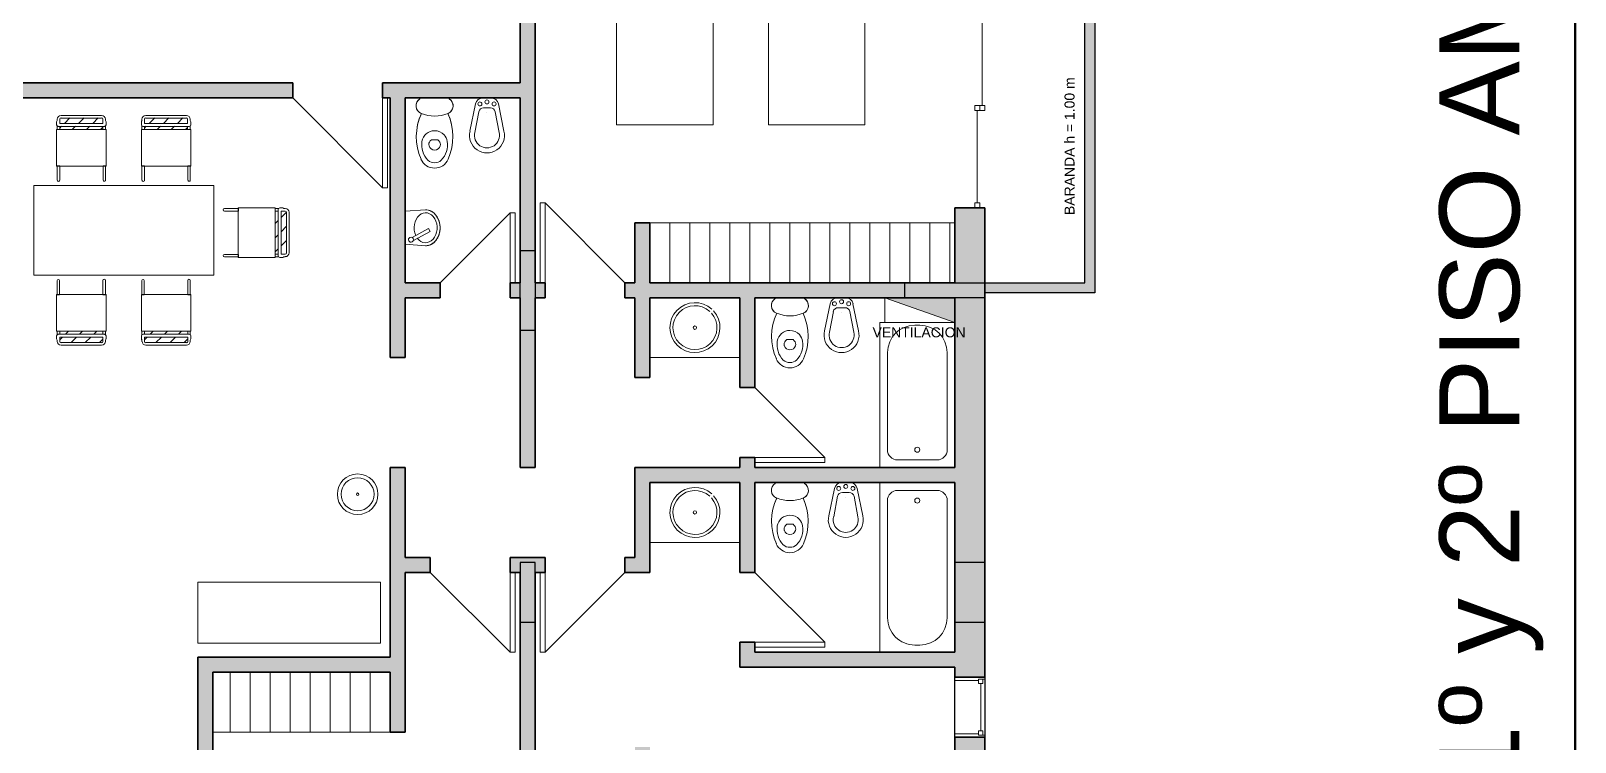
# Model space of a CAD drawing. Header units: metres. Extents: x 42 to 294, y -52 to 32.
# Drawn here: x 152.34 to 167.79, y 12.21 to 19.33 of the extents above; entities that cross this region are included whole.
import ezdxf

# ---------------------------------------------------------------- set-up
doc = ezdxf.new("R2010")
doc.units = ezdxf.units.M
doc.header["$LTSCALE"] = 0.15
doc.layers.get('0').update_dxf_attribs({"lineweight": 20})
for name, color, linetype, lineweight in [('A-DOORSYM', 1, 'Continuous', 9), ('A-ELEVOTM', 1, 'Continuous', 9), ('A-FLORPAM', 8, 'Continuous', 9), ('A-GLAZIDM', 6, 'Continuous', 9), ('A-WALL', 2, 'Continuous', 30), ('E-LITEEQM', 4, 'Continuous', 9), ('I-DETLFUM', 2, 'Continuous', 9), ('P-SANRFIM', 6, 'Continuous', 9), ('RECUADRO', 82, 'Continuous', 50), ('VENTILACIONES', 4, 'Continuous', 9)]:
    doc.layers.add(name, color=color, linetype=linetype, lineweight=lineweight)
doc.layers.add('Hatch', color=8, linetype='Continuous')
doc.layers.add('MUROS', color=11, linetype='Continuous')
doc.styles.get("Standard").update_dxf_attribs({"font": 'arial.ttf', "height": 0.15})
pattern_1 = [(45, (155.67149, 14.04981), (-0.0707107, 0.0707107), [])]

# ---------------------------------------------------------------- blocks, each defined once
blk = doc.blocks.new('Deslizante-2 Paneles - 2000 x 2100mm-72-02 Primer piso')
at = {"layer": 'A-DOORSYM', "lineweight": 13}
for p, q in [((-1, 0.277), (-1, 0.227)), ((-1, 0.277), (-0.95, 0.277)), ((-1, 0.227), (-0.95, 0.227)), ((-0.95, 0.277), (-0.95, 0.227)), ((-0.0254, 0.277), (-0.0254, 0.227)), ((-0.0254, 0.277), (0.0254, 0.277)), ((-0.0254, 0.227), (-0.0254, 0.177)), ((-0.0254, 0.227), (0.0254, 0.227)), ((-0.0254, 0.227), (0.0254, 0.227)), ((-0.0254, 0.177), (0.0254, 0.177)), ((0.0254, 0.277), (0.0254, 0.227)), ((0.0254, 0.227), (0.0254, 0.177)), ((0.9492, 0.227), (0.9492, 0.177)), ((0.9492, 0.227), (1, 0.227)), ((0.9492, 0.177), (1, 0.177)), ((1, 0.227), (1, 0.177))]:
    blk.add_line(p, q, dxfattribs=at)
at = {"layer": 'A-ELEVOTM'}
for p, q in [((-0.95, 0.252), (-0.0254, 0.252)), ((0.0254, 0.202), (0.9492, 0.202))]:
    blk.add_line(p, q, dxfattribs=at)
blk = doc.blocks.new('Puerta de 1 hoja - 90 x 210 cm-70-02 Primer piso')
at = {"layer": 'A-DOORSYM', "lineweight": 13}
for p, q in [((0.717, -0.975), (-0.183, -0.075)), ((0.717, -0.975), (-0.183, -0.075)), ((0.717, -0.075), (0.717, -0.975))]:
    blk.add_line(p, q, dxfattribs=at)
blk = doc.blocks.new('Puerta de 1 hoja - 70x210 cm-65-02 Primer piso')
at = {"layer": 'A-DOORSYM', "lineweight": 13}
for p, q in [((0.617, 0.775), (-0.083, 0.075)), ((0.617, 0.775), (-0.083, 0.075)), ((0.617, 0.075), (0.617, 0.775))]:
    blk.add_line(p, q, dxfattribs=at)
blk = doc.blocks.new('Puerta de 1 hoja - 80 x 210 cm-64-02 Primer piso')
at = {"layer": 'A-DOORSYM', "lineweight": 13}
for p, q in [((0.667, -0.875), (-0.133, -0.075)), ((0.667, -0.875), (-0.133, -0.075)), ((0.667, -0.075), (0.667, -0.875))]:
    blk.add_line(p, q, dxfattribs=at)
blk = doc.blocks.new('Puerta de 1 hoja - 80 x 210 cm-63-02 Primer piso')
at = {"layer": 'A-DOORSYM', "lineweight": 13}
for p, q in [((0.667, 0.875), (-0.133, 0.075)), ((0.667, 0.875), (-0.133, 0.075)), ((0.667, 0.075), (0.667, 0.875))]:
    blk.add_line(p, q, dxfattribs=at)
blk = doc.blocks.new('Puerta de 1 hoja - 70x210 cm-62-02 Primer piso')
at = {"layer": 'A-DOORSYM', "lineweight": 13}
for p, q in [((0.617, 0.775), (-0.083, 0.075)), ((0.617, 0.775), (-0.083, 0.075)), ((0.617, 0.075), (0.617, 0.775))]:
    blk.add_line(p, q, dxfattribs=at)
blk = doc.blocks.new('Montante - 0600x 1000mm-39-02 Primer piso')
at = {"layer": 'A-GLAZIDM', "lineweight": 13}
for p, q in [((-0.3381, 0.15), (-0.31905, 0.15)), ((-0.31905, 0.08655), (-0.31905, 0.15)), ((-0.31905, 0.131), (-0.31905, 0.08655)), ((-0.31905, 0.131), (-0.2746, 0.131)), ((-0.31905, 0.08655), (-0.2746, 0.08655)), ((-0.31905, 0.08655), (-0.30635, 0.08655)), ((-0.30635, -0.15), (-0.30635, 0.08655)), ((-0.2746, 0.131), (-0.2746, 0.08655)), ((-0.2746, 0.108775), (0.1984, 0.108775)), ((0.1984, 0.131), (0.1984, 0.08655)), ((0.24285, 0.131), (0.1984, 0.131)), ((0.24285, 0.08655), (0.1984, 0.08655)), ((0.23015, 0.08655), (0.24285, 0.08655)), ((0.23015, 0.08655), (0.23015, -0.15)), ((0.24285, 0.08655), (0.24285, 0.15)), ((0.2619, 0.15), (0.24285, 0.15)), ((0.24285, 0.131), (0.24285, 0.08655)), ((-0.30635, -0.15), (-0.3381, -0.15)), ((0.23015, -0.15), (0.2619, -0.15))]:
    blk.add_line(p, q, dxfattribs=at)
blk = doc.blocks.new('Puerta de 1 hoja - 80 x 210 cm-11-02 Primer piso')
at = {"layer": 'A-DOORSYM', "lineweight": 13}
for p, q in [((0.667, -0.875), (-0.133, -0.075)), ((0.667, -0.875), (-0.133, -0.075)), ((0.667, -0.075), (0.667, -0.875))]:
    blk.add_line(p, q, dxfattribs=at)
blk = doc.blocks.new('Sink - Bathroom _2_ - Sink - Bathroom _2_-25-02 Primer piso')
at = {"layer": 'P-SANRFIM'}
blk.add_line((-0.425, -0.6), (0.475, -0.6), dxfattribs=at)
blk.add_line((-0.425, -0.6), (0.475, -0.6), dxfattribs=at)
blk.add_circle((0.025, -0.3), 0.017, dxfattribs=at)
for radius, start, end in [(0.25, 47.6925, 41.9972), (0.22, 47.9684, 41.4712)]:
    blk.add_arc((0.025, -0.3), radius, start, end, dxfattribs=at)
blk = doc.blocks.new('2D Bath _2_ - 2D Bath _2_ 2-27-02 Primer piso')
at = {"layer": 'P-SANRFIM'}
for p, q in [((-1.111, -0.15), (-1.111, -0.9)), ((-1.111, -0.15), (-1.111, -0.9)), ((-0.933, -0.226), (0.24, -0.226)), ((-1.034, -0.722), (-1.034, -0.328)), ((0.513, -0.5), (0.513, -0.55)), ((-1.111, -0.9), (0.584, -0.9)), ((-1.111, -0.9), (0.584, -0.9)), ((0.24, -0.824), (-0.933, -0.824))]:
    blk.add_line(p, q, dxfattribs=at)
for centre, radius, start, end in [((-0.933, -0.328), 0.102, 90, 180), ((0.24, -0.5), 0.273, 360, 90), ((-0.933, -0.525), 0.0254, 360, 180), ((-0.933, -0.525), 0.0254, 180, 0), ((0.24, -0.55), 0.273, 270, 0), ((-0.933, -0.722), 0.102, 180, 270)]:
    blk.add_arc(centre, radius, start, end, dxfattribs=at)
blk = doc.blocks.new('WC w Cistern _5_ - 540 x 360mm-7-02 Primer piso')
at = {"layer": 'P-SANRFIM'}
for p, q in [((-0.147, 0), (-0.147, -0.009)), ((-0.147, 0), (-0.147, -0.009)), ((0.147, -0.009), (0.147, 0)), ((0.147, -0.009), (0.147, 0)), ((-0.043, -0.431), (-0.031, -0.418)), ((-0.031, -0.418), (0.031, -0.418)), ((0.031, -0.418), (0.043, -0.431))]:
    blk.add_line(p, q, dxfattribs=at)
for centre, radius, start, end in [((-0.103, -0.079), 0.0825, 122.2745, 248.8192), ((-0.103, -0.079), 0.0825, 122.2745, 246.8782), ((0.103, -0.079), 0.0825, 291.1808, 57.7255), ((0.103, -0.079), 0.0825, 293.1218, 57.7255), ((0.375, -0.388), 0.558, 155.3545, 203.7969), ((0.375, -0.388), 0.558, 155.3903, 203.7969), ((0, 0.162), 0.344, 246.8782, 293.1218), ((-0.375, -0.388), 0.558, 336.2031, 24.6455), ((-0.375, -0.388), 0.558, 336.2031, 24.6097), ((0.091, -0.47), 0.22, 170.9061, 224.3974), ((0, -0.456), 0.128, 89.9985, 170.9061), ((-0.008, -0.466), 0.05, 135, 197.1865), ((0, -0.456), 0.128, 42.4453, 90.0015), ((0.008, -0.466), 0.05, 342.8171, 45), ((-0.091, -0.47), 0.22, 315.6026, 9.0939), ((0, -0.456), 0.128, 9.0939, 42.4453), ((0.001, -0.553), 0.15, 203.7969, 269.4689), ((0.001, -0.553), 0.15, 203.7969, 269.4689), ((0, -0.464), 0.0581, 197.1865, 342.8171), ((-0.001, -0.553), 0.15, 270.5311, 336.2031), ((-0.001, -0.553), 0.15, 270.5311, 336.2031), ((-0.008, -0.567), 0.0816, 224.3974, 275.8355), ((0.008, -0.567), 0.0816, 264.1645, 315.6026)]:
    blk.add_arc(centre, radius, start, end, dxfattribs=at)
blk = doc.blocks.new('Basin - Small - Basin - Small-74-02 Primer piso')
at = {"layer": 'P-SANRFIM'}
for p, q in [((-0.18, 0.205), (-0.165, 0)), ((-0.165, 0), (-0.18, 0.205)), ((0.007, 0.233), (0.038, 0.25)), ((0.097, 0.071), (0.007, 0.233)), ((0.038, 0.25), (0.127, 0.083)), ((0.165, 0), (0.18, 0.205)), ((0.18, 0.205), (0.165, 0))]:
    blk.add_line(p, q, dxfattribs=at)
for start, end in [(28, 208), (208, 28)]:
    blk.add_arc((0.119, 0.059), 0.025, start, end, dxfattribs=at)
for major_axis, ratio, start_param, end_param in [((-0.18, 0), 0.805556, 3.141593, 6.283185), ((0.15, 0), 0.766667, 5.476019, 11.537553)]:
    blk.add_ellipse((0, 0.205), major_axis=major_axis, ratio=ratio, start_param=start_param, end_param=end_param, dxfattribs=at)
at = {"layer": 'P-SANRFIM', "start_tangent": (-0.003421, 0.999994), "end_tangent": (-0.003421, -0.999994)}
blk.add_spline([(0.18, 0.205), (0.179, 0.221), (0.175, 0.237), (0.17, 0.253), (0.166, 0.261), (0.162, 0.268), (0.158, 0.275), (0.152, 0.282), (0.147, 0.289), (0.141, 0.295), (0.134, 0.302), (0.127, 0.308), (0.12, 0.313), (0.112, 0.318), (0.104, 0.323), (0.096, 0.328), (0.087, 0.332), (0.078, 0.336), (0.069, 0.339), (0.059, 0.342), (0.05, 0.344), (0.04, 0.346), (0.03, 0.348), (0.02, 0.349), (0.01, 0.35), (0, 0.35), (-0.01, 0.35), (-0.02, 0.349), (-0.03, 0.348), (-0.04, 0.346), (-0.055, 0.343), (-0.069, 0.339), (-0.083, 0.334), (-0.096, 0.328), (-0.108, 0.321), (-0.12, 0.313), (-0.131, 0.305), (-0.141, 0.295), (-0.15, 0.286), (-0.158, 0.275), (-0.164, 0.264), (-0.17, 0.253), (-0.174, 0.241), (-0.177, 0.229), (-0.18, 0.205)], degree=3, dxfattribs=at)
blk = doc.blocks.new('Table - Dining _1_ - 900 x 1800mm-78-02 Primer piso')
at = {"layer": 'I-DETLFUM'}
for p, q in [((0.918, 0.545), (-0.882, 0.545)), ((-0.882, 0.545), (-0.882, -0.355)), ((-0.882, -0.355), (-0.882, 0.545)), ((-0.882, 0.545), (0.918, 0.545)), ((0.918, -0.355), (0.918, 0.545)), ((0.918, 0.545), (0.918, -0.355)), ((-0.882, -0.355), (0.918, -0.355)), ((0.918, -0.355), (-0.882, -0.355))]:
    blk.add_line(p, q, dxfattribs=at)
blk = doc.blocks.new('Chair - Kinder - Chair - Kinder-79-02 Primer piso')
at = {"layer": 'I-DETLFUM'}
for p, q in [((-0.252, 0.346), (-0.252, 0.203)), ((-0.229, 0.203), (-0.229, 0.346)), ((0.206, 0.346), (0.206, 0.203)), ((0.231, 0.203), (0.231, 0.346)), ((0.237, 0.206), (-0.258, 0.206)), ((-0.258, 0.206), (-0.258, -0.162)), ((-0.252, 0.203), (-0.229, 0.203)), ((0.206, 0.203), (0.231, 0.203)), ((0.237, -0.162), (0.237, 0.206)), ((-0.258, -0.162), (0.237, -0.162)), ((-0.258, -0.209), (-0.258, -0.239)), ((-0.226, -0.162), (-0.252, -0.162)), ((-0.252, -0.162), (-0.252, -0.196)), ((-0.252, -0.25), (-0.252, -0.264)), ((0.221, -0.192), (-0.241, -0.192)), ((-0.241, -0.192), (-0.231, -0.192)), ((-0.226, -0.192), (-0.226, -0.162)), ((-0.226, -0.222), (0.206, -0.222)), ((-0.226, -0.264), (-0.226, -0.222)), ((0.193, -0.276), (-0.213, -0.276)), ((-0.213, -0.302), (0.193, -0.302)), ((0.231, -0.162), (0.206, -0.162)), ((0.206, -0.162), (0.206, -0.192)), ((0.206, -0.222), (0.206, -0.264)), ((0.231, -0.196), (0.231, -0.162)), ((0.231, -0.264), (0.231, -0.25)), ((0.237, -0.239), (0.237, -0.209))]:
    blk.add_line(p, q, dxfattribs=at)
for centre, radius, start, end in [((-0.241, 0.346), 0.0111, 360, 180), ((0.218, 0.346), 0.0127, 360, 180), ((-0.241, -0.209), 0.0171, 92.1268, 180), ((-0.239, -0.236), 0.0192, 189.5463, 229.0764), ((-0.241, -0.209), 0.0171, 89.5465, 128.9719), ((-0.213, -0.264), 0.0381, 180, 270), ((-0.213, -0.264), 0.0127, 180, 270), ((0.193, -0.264), 0.0381, 270, 360), ((0.193, -0.264), 0.0127, 270, 360), ((0.22, -0.209), 0.0171, 360, 87.8732), ((0.22, -0.209), 0.0171, 51.0281, 87.8732), ((0.218, -0.236), 0.0192, 310.9236, 350.4537)]:
    blk.add_arc(centre, radius, start, end, dxfattribs=at)
blk = doc.blocks.new('Chair - Kinder - Chair - Kinder-80-02 Primer piso')
at = {"layer": 'I-DETLFUM'}
for p, q in [((-0.252, 0.346), (-0.252, 0.203)), ((-0.229, 0.203), (-0.229, 0.346)), ((0.206, 0.346), (0.206, 0.203)), ((0.231, 0.203), (0.231, 0.346)), ((0.237, 0.206), (-0.258, 0.206)), ((-0.258, 0.206), (-0.258, -0.162)), ((-0.252, 0.203), (-0.229, 0.203)), ((0.206, 0.203), (0.231, 0.203)), ((0.237, -0.162), (0.237, 0.206)), ((-0.258, -0.162), (0.237, -0.162)), ((-0.258, -0.209), (-0.258, -0.239)), ((-0.226, -0.162), (-0.252, -0.162)), ((-0.252, -0.162), (-0.252, -0.196)), ((-0.252, -0.25), (-0.252, -0.264)), ((0.221, -0.192), (-0.241, -0.192)), ((-0.241, -0.192), (-0.231, -0.192)), ((-0.226, -0.192), (-0.226, -0.162)), ((-0.226, -0.222), (0.206, -0.222)), ((-0.226, -0.264), (-0.226, -0.222)), ((0.193, -0.276), (-0.213, -0.276)), ((-0.213, -0.302), (0.193, -0.302)), ((0.231, -0.162), (0.206, -0.162)), ((0.206, -0.162), (0.206, -0.192)), ((0.206, -0.222), (0.206, -0.264)), ((0.231, -0.196), (0.231, -0.162)), ((0.231, -0.264), (0.231, -0.25)), ((0.237, -0.239), (0.237, -0.209))]:
    blk.add_line(p, q, dxfattribs=at)
for centre, radius, start, end in [((-0.241, 0.346), 0.0111, 360, 180), ((0.218, 0.346), 0.0127, 360, 180), ((-0.241, -0.209), 0.0171, 92.1268, 180), ((-0.239, -0.236), 0.0192, 189.5463, 229.0764), ((-0.241, -0.209), 0.0171, 89.5465, 128.9719), ((-0.213, -0.264), 0.0381, 180, 270), ((-0.213, -0.264), 0.0127, 180, 270), ((0.193, -0.264), 0.0381, 270, 360), ((0.193, -0.264), 0.0127, 270, 360), ((0.22, -0.209), 0.0171, 360, 87.8732), ((0.22, -0.209), 0.0171, 51.0281, 87.8732), ((0.218, -0.236), 0.0192, 310.9236, 350.4537)]:
    blk.add_arc(centre, radius, start, end, dxfattribs=at)
blk = doc.blocks.new('Chair - Kinder - Chair - Kinder-81-02 Primer piso')
at = {"layer": 'I-DETLFUM'}
for p, q in [((-0.252, 0.346), (-0.252, 0.203)), ((-0.229, 0.203), (-0.229, 0.346)), ((0.206, 0.346), (0.206, 0.203)), ((0.231, 0.203), (0.231, 0.346)), ((0.237, 0.206), (-0.258, 0.206)), ((-0.258, 0.206), (-0.258, -0.162)), ((-0.252, 0.203), (-0.229, 0.203)), ((0.206, 0.203), (0.231, 0.203)), ((0.237, -0.162), (0.237, 0.206)), ((-0.258, -0.162), (0.237, -0.162)), ((-0.258, -0.209), (-0.258, -0.239)), ((-0.226, -0.162), (-0.252, -0.162)), ((-0.252, -0.162), (-0.252, -0.196)), ((-0.252, -0.25), (-0.252, -0.264)), ((0.221, -0.192), (-0.241, -0.192)), ((-0.241, -0.192), (-0.231, -0.192)), ((-0.226, -0.192), (-0.226, -0.162)), ((-0.226, -0.222), (0.206, -0.222)), ((-0.226, -0.264), (-0.226, -0.222)), ((0.193, -0.276), (-0.213, -0.276)), ((-0.213, -0.302), (0.193, -0.302)), ((0.231, -0.162), (0.206, -0.162)), ((0.206, -0.162), (0.206, -0.192)), ((0.206, -0.222), (0.206, -0.264)), ((0.231, -0.196), (0.231, -0.162)), ((0.231, -0.264), (0.231, -0.25)), ((0.237, -0.239), (0.237, -0.209))]:
    blk.add_line(p, q, dxfattribs=at)
for centre, radius, start, end in [((-0.241, 0.346), 0.0111, 360, 180), ((0.218, 0.346), 0.0127, 360, 180), ((-0.241, -0.209), 0.0171, 92.1268, 180), ((-0.239, -0.236), 0.0192, 189.5463, 229.0764), ((-0.241, -0.209), 0.0171, 89.5465, 128.9719), ((-0.213, -0.264), 0.0381, 180, 270), ((-0.213, -0.264), 0.0127, 180, 270), ((0.193, -0.264), 0.0381, 270, 360), ((0.193, -0.264), 0.0127, 270, 360), ((0.22, -0.209), 0.0171, 360, 87.8732), ((0.22, -0.209), 0.0171, 51.0281, 87.8732), ((0.218, -0.236), 0.0192, 310.9236, 350.4537)]:
    blk.add_arc(centre, radius, start, end, dxfattribs=at)
blk = doc.blocks.new('Chair - Kinder - Chair - Kinder-82-02 Primer piso')
at = {"layer": 'I-DETLFUM'}
for p, q in [((-0.252, 0.346), (-0.252, 0.203)), ((-0.229, 0.203), (-0.229, 0.346)), ((0.206, 0.346), (0.206, 0.203)), ((0.231, 0.203), (0.231, 0.346)), ((0.237, 0.206), (-0.258, 0.206)), ((-0.258, 0.206), (-0.258, -0.162)), ((-0.252, 0.203), (-0.229, 0.203)), ((0.206, 0.203), (0.231, 0.203)), ((0.237, -0.162), (0.237, 0.206)), ((-0.258, -0.162), (0.237, -0.162)), ((-0.258, -0.209), (-0.258, -0.239)), ((-0.226, -0.162), (-0.252, -0.162)), ((-0.252, -0.162), (-0.252, -0.196)), ((-0.252, -0.25), (-0.252, -0.264)), ((0.221, -0.192), (-0.241, -0.192)), ((-0.241, -0.192), (-0.231, -0.192)), ((-0.226, -0.192), (-0.226, -0.162)), ((-0.226, -0.222), (0.206, -0.222)), ((-0.226, -0.264), (-0.226, -0.222)), ((0.193, -0.276), (-0.213, -0.276)), ((-0.213, -0.302), (0.193, -0.302)), ((0.231, -0.162), (0.206, -0.162)), ((0.206, -0.162), (0.206, -0.192)), ((0.206, -0.222), (0.206, -0.264)), ((0.231, -0.196), (0.231, -0.162)), ((0.231, -0.264), (0.231, -0.25)), ((0.237, -0.239), (0.237, -0.209))]:
    blk.add_line(p, q, dxfattribs=at)
for centre, radius, start, end in [((-0.241, 0.346), 0.0111, 360, 180), ((0.218, 0.346), 0.0127, 360, 180), ((-0.241, -0.209), 0.0171, 92.1268, 180), ((-0.239, -0.236), 0.0192, 189.5463, 229.0764), ((-0.241, -0.209), 0.0171, 89.5465, 128.9719), ((-0.213, -0.264), 0.0381, 180, 270), ((-0.213, -0.264), 0.0127, 180, 270), ((0.193, -0.264), 0.0381, 270, 360), ((0.193, -0.264), 0.0127, 270, 360), ((0.22, -0.209), 0.0171, 360, 87.8732), ((0.22, -0.209), 0.0171, 51.0281, 87.8732), ((0.218, -0.236), 0.0192, 310.9236, 350.4537)]:
    blk.add_arc(centre, radius, start, end, dxfattribs=at)
blk = doc.blocks.new('Chair - Kinder - Chair - Kinder-83-02 Primer piso')
at = {"layer": 'I-DETLFUM'}
for p, q in [((-0.252, 0.346), (-0.252, 0.203)), ((-0.229, 0.203), (-0.229, 0.346)), ((0.206, 0.346), (0.206, 0.203)), ((0.231, 0.203), (0.231, 0.346)), ((0.237, 0.206), (-0.258, 0.206)), ((-0.258, 0.206), (-0.258, -0.162)), ((-0.252, 0.203), (-0.229, 0.203)), ((0.206, 0.203), (0.231, 0.203)), ((0.237, -0.162), (0.237, 0.206)), ((-0.258, -0.162), (0.237, -0.162)), ((-0.258, -0.209), (-0.258, -0.239)), ((-0.226, -0.162), (-0.252, -0.162)), ((-0.252, -0.162), (-0.252, -0.196)), ((-0.252, -0.25), (-0.252, -0.264)), ((0.221, -0.192), (-0.241, -0.192)), ((-0.241, -0.192), (-0.231, -0.192)), ((-0.226, -0.192), (-0.226, -0.162)), ((-0.226, -0.222), (0.206, -0.222)), ((-0.226, -0.264), (-0.226, -0.222)), ((0.193, -0.276), (-0.213, -0.276)), ((-0.213, -0.302), (0.193, -0.302)), ((0.231, -0.162), (0.206, -0.162)), ((0.206, -0.162), (0.206, -0.192)), ((0.206, -0.222), (0.206, -0.264)), ((0.231, -0.196), (0.231, -0.162)), ((0.231, -0.264), (0.231, -0.25)), ((0.237, -0.239), (0.237, -0.209))]:
    blk.add_line(p, q, dxfattribs=at)
for centre, radius, start, end in [((-0.241, 0.346), 0.0111, 360, 180), ((0.218, 0.346), 0.0127, 360, 180), ((-0.241, -0.209), 0.0171, 92.1268, 180), ((-0.239, -0.236), 0.0192, 189.5463, 229.0764), ((-0.241, -0.209), 0.0171, 89.5465, 128.9719), ((-0.213, -0.264), 0.0381, 180, 270), ((-0.213, -0.264), 0.0127, 180, 270), ((0.193, -0.264), 0.0381, 270, 360), ((0.193, -0.264), 0.0127, 270, 360), ((0.22, -0.209), 0.0171, 360, 87.8732), ((0.22, -0.209), 0.0171, 51.0281, 87.8732), ((0.218, -0.236), 0.0192, 310.9236, 350.4537)]:
    blk.add_arc(centre, radius, start, end, dxfattribs=at)
blk = doc.blocks.new('M_Entertainment center - 1830 x 1830 x 0610mm-88-02 Primer piso')
at = {"layer": 'I-DETLFUM'}
for p, q in [((0.915, -0.1014), (-0.915, -0.1014)), ((-0.915, -0.1014), (-0.915, -0.7114)), ((0.915, -0.7114), (0.915, -0.1014)), ((-0.915, -0.7114), (0.915, -0.7114))]:
    blk.add_line(p, q, dxfattribs=at)
blk = doc.blocks.new('Bed _3_ - 0965 x 1905mm - Twin-89-02 Primer piso')
at = {"layer": 'I-DETLFUM'}
for p, q in [((0.754, 0.907), (-0.211, 0.907)), ((-0.211, 0.907), (-0.211, -0.998)), ((-0.211, 0.907), (-0.211, -0.998)), ((-0.211, 0.907), (0.754, 0.907)), ((-0.135, 0.856), (-0.135, 0.602)), ((-0.135, 0.856), (0.678, 0.856)), ((0.678, 0.856), (0.678, 0.602)), ((0.754, -0.998), (0.754, 0.907)), ((0.754, 0.907), (0.754, -0.998)), ((0.754, 0.602), (-0.211, 0.384)), ((-0.135, 0.602), (0.678, 0.602)), ((-0.211, -0.998), (0.754, -0.998)), ((-0.211, -0.998), (0.754, -0.998))]:
    blk.add_line(p, q, dxfattribs=at)
blk = doc.blocks.new('Floor Lamp _5_ - 100 watt Incandescent-92-02 Primer piso')
at = {"layer": 'E-LITEEQM'}
for radius, start, end in [(0.203, 0, 180), (0.203, 360, 180), (0.165, 360, 180), (0.203, 180, 0), (0.203, 180, 360), (0.165, 180, 360), (0.0127, 360, 180), (0.0127, 180, 360)]:
    blk.add_arc((0, 0), radius, start, end, dxfattribs=at)

msp = doc.modelspace()

# ---------------------------------------------------------------- hatches: boundary and pattern name
at = {"layer": 'A-FLORPAM'}
h = msp.add_hatch(dxfattribs=at)
h.set_pattern_fill('FP1_1', color=256, style=0, pattern_type=2)
h.set_pattern_definition(pattern_1)
edge = h.paths.add_edge_path(flags=0)
edge.add_line((152.628, 18.407), (153.06, 18.407))
edge.add_line((153.06, 18.407), (153.06, 18.449))
edge.add_arc((153.047, 18.449), 0.0127, 0, 90)
edge.add_line((153.047, 18.462), (152.641, 18.462))
edge.add_arc((152.641, 18.449), 0.0127, 90, 180)
edge.add_line((152.628, 18.449), (152.628, 18.407))
h = msp.add_hatch(dxfattribs=at)
h.set_pattern_fill('FP1_1', color=256, style=0, pattern_type=2)
h.set_pattern_definition(pattern_1)
edge = h.paths.add_edge_path(flags=0)
edge.add_line((153.477, 18.407), (153.908, 18.407))
edge.add_line((153.908, 18.407), (153.908, 18.449))
edge.add_arc((153.896, 18.449), 0.0127, 0, 90)
edge.add_line((153.896, 18.462), (153.489, 18.462))
edge.add_arc((153.489, 18.449), 0.0127, 90, 180)
edge.add_line((153.477, 18.449), (153.477, 18.407))
h = msp.add_hatch(dxfattribs=at)
h.set_pattern_fill('FP1_1', color=256, style=0, pattern_type=2)
h.set_pattern_definition(pattern_1)
h.paths.add_polyline_path([(153.06, 18.348), (153.06, 18.378), (152.628, 18.378), (152.628, 18.348)], flags=0)
h = msp.add_hatch(dxfattribs=at)
h.set_pattern_fill('FP1_1', color=256, style=0, pattern_type=2)
h.set_pattern_definition(pattern_1)
h.paths.add_polyline_path([(153.908, 18.348), (153.908, 18.378), (153.477, 18.378), (153.477, 18.348)], flags=0)
h = msp.add_hatch(dxfattribs=at)
h.set_pattern_fill('FP1_1', color=256, style=0, pattern_type=2)
h.set_pattern_definition(pattern_1)
h.paths.add_polyline_path([(154.783, 17.098), (154.813, 17.098), (154.813, 17.53), (154.783, 17.53)], flags=0)
h = msp.add_hatch(dxfattribs=at)
h.set_pattern_fill('FP1_1', color=256, style=0, pattern_type=2)
h.set_pattern_definition(pattern_1)
edge = h.paths.add_edge_path(flags=0)
edge.add_line((154.843, 17.53), (154.843, 17.098))
edge.add_line((154.843, 17.098), (154.885, 17.098))
edge.add_arc((154.885, 17.111), 0.0127, 270, 360)
edge.add_line((154.897, 17.111), (154.897, 17.517))
edge.add_arc((154.885, 17.517), 0.0127, 360, 450)
edge.add_line((154.885, 17.53), (154.843, 17.53))
h = msp.add_hatch(dxfattribs=at)
h.set_pattern_fill('FP1_1', color=256, style=0, pattern_type=2)
h.set_pattern_definition(pattern_1)
h.paths.add_polyline_path([(152.628, 16.326), (152.628, 16.296), (153.06, 16.296), (153.06, 16.326)], flags=0)
h = msp.add_hatch(dxfattribs=at)
h.set_pattern_fill('FP1_1', color=256, style=0, pattern_type=2)
h.set_pattern_definition(pattern_1)
edge = h.paths.add_edge_path(flags=0)
edge.add_line((153.06, 16.266), (152.628, 16.266))
edge.add_line((152.628, 16.266), (152.628, 16.225))
edge.add_arc((152.641, 16.225), 0.0127, 180, 270)
edge.add_line((152.641, 16.212), (153.047, 16.212))
edge.add_arc((153.047, 16.225), 0.0127, 270, 360)
edge.add_line((153.06, 16.225), (153.06, 16.266))
h = msp.add_hatch(dxfattribs=at)
h.set_pattern_fill('FP1_1', color=256, style=0, pattern_type=2)
h.set_pattern_definition(pattern_1)
h.paths.add_polyline_path([(153.477, 16.326), (153.477, 16.296), (153.908, 16.296), (153.908, 16.326)], flags=0)
h = msp.add_hatch(dxfattribs=at)
h.set_pattern_fill('FP1_1', color=256, style=0, pattern_type=2)
h.set_pattern_definition(pattern_1)
edge = h.paths.add_edge_path(flags=0)
edge.add_line((153.908, 16.266), (153.477, 16.266))
edge.add_line((153.477, 16.266), (153.477, 16.225))
edge.add_arc((153.489, 16.225), 0.0127, 180, 270)
edge.add_line((153.489, 16.212), (153.896, 16.212))
edge.add_arc((153.896, 16.225), 0.0127, 270, 360)
edge.add_line((153.908, 16.225), (153.908, 16.266))
at = {"layer": 'Hatch'}
msp.add_hatch(color=256, dxfattribs=at).paths.add_polyline_path([(157.384, 17.134), (157.234, 17.134), (157.234, 16.812), (157.234, 16.662), (157.234, 16.662), (157.234, 16.334), (157.384, 16.334)])
at = {"layer": 'Hatch', "ltscale": 0.2}
for points in [[(161.884, 16.812), (161.084, 16.812), (161.084, 16.662), (161.884, 16.662)], [(157.384, 14.012), (157.234, 14.012), (157.234, 13.412), (157.384, 13.412)], [(161.884, 14.012), (161.584, 14.012), (161.584, 13.412), (161.884, 13.412)]]:
    msp.add_hatch(color=256, dxfattribs=at).paths.add_polyline_path(points)
at = {"layer": 'MUROS'}
h = msp.add_hatch(color=256, dxfattribs=at)
h.paths.add_polyline_path([(162.884, 20.506), (161.884, 20.506), (161.884, 20.356), (162.884, 20.356)], flags=17)
h.paths.add_polyline_path([(161.884, 21.3), (161.584, 21.3), (161.584, 20.637), (161.884, 20.637)])
h.paths.add_polyline_path([(161.884, 20.037), (161.584, 20.037), (161.584, 19.562), (161.884, 19.562)])
h.paths.add_polyline_path([(161.584, 20.487), (157.709, 20.487), (157.709, 20.337), (161.584, 20.337)])
h.paths.add_polyline_path([(162.984, 27.612), (161.884, 27.612), (161.884, 27.512), (162.884, 27.512), (162.884, 20.506), (162.884, 20.356), (162.884, 16.812), (161.884, 16.812), (161.884, 16.712), (162.984, 16.712)])
h.paths.add_polyline_path([(161.884, 24.437), (161.584, 24.437), (161.584, 24.262), (157.359, 24.262), (157.359, 24.362), (157.209, 24.362), (157.209, 24.262), (156.409, 24.262), (156.409, 24.112), (161.584, 24.112), (161.584, 23.3), (161.884, 23.3)])
h.paths.add_polyline_path([(161.084, 27.612), (157.709, 27.612), (157.709, 27.462), (161.084, 27.462)])
h.paths.add_polyline_path([(161.884, 27.012), (161.584, 27.012), (161.584, 26.437), (161.884, 26.437)])
h.paths.add_polyline_path([(157.359, 27.462), (157.209, 27.462), (157.209, 25.412), (157.109, 25.412), (157.109, 25.262), (157.209, 25.262), (157.209, 25.162), (157.359, 25.162), (157.359, 25.262), (157.959, 25.262), (157.959, 25.412), (157.359, 25.412)])
h.paths.add_polyline_path([(155.709, 27.462), (156.909, 27.462), (156.909, 27.612), (152.409, 27.612), (152.409, 27.462), (155.559, 27.462), (155.559, 25.412), (154.959, 25.412), (154.959, 25.162), (155.109, 25.162), (155.109, 25.262), (156.409, 25.262), (156.409, 25.412), (155.709, 25.412)])
h = msp.add_hatch(color=256, dxfattribs=at)
h.paths.add_polyline_path([(145.409, 13.812), (144.259, 13.812), (144.259, 13.662), (144.884, 13.662), (144.884, 13.012), (145.184, 13.012), (145.184, 13.512), (145.409, 13.512)])
h.paths.add_polyline_path([(146.459, 13.812), (146.209, 13.812), (146.209, 13.512), (146.459, 13.512), (146.459, 13.662)])
h.paths.add_polyline_path([(147.072, 13.812), (146.609, 13.812), (146.609, 13.662), (146.609, 13.512), (147.072, 13.512)])
h.paths.add_polyline_path([(149.109, 13.812), (149.072, 13.812), (149.072, 13.512), (149.109, 13.512)])
h.paths.add_polyline_path([(151.309, 13.662), (149.909, 13.662), (149.909, 13.512), (151.309, 13.512)])
h.paths.add_polyline_path([(149.759, 13.512), (149.459, 13.512), (149.459, 13.012), (149.759, 13.012)])
h.paths.add_polyline_path([(151.459, 15.262), (150.459, 15.262), (150.459, 15.112), (151.309, 15.112), (151.309, 14.112), (151.459, 14.112)])
h.paths.add_polyline_path([(157.384, 20.337), (157.234, 20.337), (157.234, 18.812), (155.859, 18.812), (155.859, 18.662), (155.909, 18.662), (155.934, 18.662), (155.934, 16.062), (156.084, 16.062), (156.084, 16.662), (156.434, 16.662), (156.434, 16.812), (156.084, 16.812), (156.084, 18.662), (157.234, 18.662), (157.234, 17.134), (157.384, 17.134)])
h = msp.add_hatch(color=256, dxfattribs=at)
h.paths.add_polyline_path([(144.259, 16.812), (144.109, 16.812), (144.109, 14.663), (144.259, 14.663)])
h.paths.add_polyline_path([(145.509, 18.662), (145.791, 18.662), (145.791, 18.812), (145.309, 18.812), (145.309, 18.662), (145.359, 18.662), (145.359, 17.612), (145.791, 17.612), (145.791, 17.762), (145.509, 17.762)])
h.paths.add_polyline_path([(146.459, 17.762), (145.791, 17.762), (145.791, 17.612), (146.459, 17.612)])
h.paths.add_polyline_path([(146.459, 18.812), (145.791, 18.812), (145.791, 18.662), (146.459, 18.662)])
h.paths.add_polyline_path([(146.844, 18.812), (146.609, 18.812), (146.609, 18.662), (146.844, 18.662)])
h.paths.add_polyline_path([(148.109, 18.812), (147.894, 18.812), (147.894, 18.662), (148.109, 18.662)])
h.paths.add_polyline_path([(149.759, 18.812), (149.544, 18.812), (149.544, 18.662), (149.759, 18.662)])
h.paths.add_polyline_path([(148.494, 18.812), (148.259, 18.812), (148.259, 18.662), (148.494, 18.662)])
h.paths.add_polyline_path([(154.959, 18.812), (149.909, 18.812), (149.909, 18.662), (150.559, 18.662), (150.559, 17.162), (149.909, 17.162), (149.909, 17.012), (151.309, 17.012), (151.309, 17.162), (150.659, 17.162), (150.659, 17.862), (151.309, 17.862), (151.309, 17.612), (151.459, 17.612), (151.459, 18.662), (154.959, 18.662)])
h.paths.add_polyline_path([(150.659, 18.662), (151.309, 18.662), (151.309, 17.962), (150.659, 17.962)], flags=16)
h.paths.add_polyline_path([(151.459, 17.012), (151.309, 17.012), (151.309, 16.262), (151.459, 16.262)])
h = msp.add_hatch(color=256, dxfattribs=at)
h.paths.add_polyline_path([(157.484, 16.812), (157.434, 16.812), (157.384, 16.812), (157.384, 16.662), (157.484, 16.662)])
h.paths.add_polyline_path([(157.234, 16.812), (157.134, 16.812), (157.134, 16.662), (157.234, 16.662)])
h.paths.add_polyline_path([(157.384, 16.334), (157.234, 16.334), (157.234, 14.962), (157.384, 14.962)])
h.paths.add_polyline_path([(161.084, 16.812), (158.534, 16.812), (158.534, 17.412), (158.384, 17.412), (158.384, 16.812), (158.284, 16.812), (158.284, 16.662), (158.384, 16.662), (158.384, 15.862), (158.534, 15.862), (158.534, 16.662), (159.434, 16.662), (159.434, 15.762), (159.584, 15.762), (159.584, 16.662), (161.084, 16.662)])
h.paths.add_polyline_path([(161.884, 17.562), (161.584, 17.562), (161.584, 16.812), (161.884, 16.812)])
h.paths.add_polyline_path([(161.884, 16.662), (161.584, 16.662), (161.584, 14.962), (159.584, 14.962), (159.584, 15.062), (159.434, 15.062), (159.434, 14.962), (158.384, 14.962), (158.384, 14.062), (158.284, 14.062), (158.284, 13.912), (158.534, 13.912), (158.534, 14.812), (159.434, 14.812), (159.434, 13.912), (159.584, 13.912), (159.584, 14.812), (161.584, 14.812), (161.584, 14.012), (161.884, 14.012)])
h.paths.add_polyline_path([(161.884, 13.412), (161.584, 13.412), (161.584, 13.112), (159.584, 13.112), (159.584, 13.212), (159.434, 13.212), (159.434, 12.962), (161.584, 12.962), (161.584, 12.862), (161.884, 12.862)])
h.paths.add_polyline_path([(161.884, 12.262), (161.584, 12.262), (161.584, 11.562), (158.534, 11.562), (158.534, 12.162), (158.384, 12.162), (158.384, 11.412), (161.584, 11.412), (161.584, 10.687), (161.884, 10.687)])
h = msp.add_hatch(color=256, dxfattribs=at)
h.paths.add_polyline_path([(150.847, 7.912), (149.759, 7.912), (149.759, 7.612), (150.847, 7.612)])
h.paths.add_polyline_path([(149.759, 8.512), (149.459, 8.512), (149.459, 8.412), (149.759, 8.412)])
h.paths.add_polyline_path([(161.484, 7.612), (161.384, 7.612), (161.384, 6.612), (150.059, 6.612), (150.059, 7.612), (149.959, 7.612), (149.959, 6.512), (161.484, 6.512)])
h.paths.add_polyline_path([(154.159, 12.912), (155.934, 12.912), (155.934, 12.312), (156.084, 12.312), (156.084, 13.912), (156.334, 13.912), (156.334, 14.062), (156.084, 14.062), (156.084, 14.962), (155.934, 14.962), (155.934, 13.062), (154.009, 13.062), (154.009, 11.511), (154.009, 10.406), (154.009, 8.822), (154.159, 8.822)])
msp.add_hatch(color=256, dxfattribs=at).paths.add_polyline_path([(157.484, 14.062), (157.134, 14.062), (157.134, 13.912), (157.184, 13.912), (157.234, 13.912), (157.234, 14.012), (157.384, 14.012), (157.384, 13.912), (157.484, 13.912)])
h = msp.add_hatch(color=256, dxfattribs=at)
h.paths.add_polyline_path([(161.884, 8.687), (161.584, 8.687), (161.584, 8.212), (161.884, 8.212)])
h.paths.add_polyline_path([(161.284, 7.912), (159.709, 7.912), (159.709, 7.612), (161.284, 7.612)])
h.paths.add_polyline_path([(157.384, 8.822), (157.234, 8.822), (157.234, 7.912), (157.384, 7.912)])
h.paths.add_polyline_path([(157.384, 13.412), (157.234, 13.412), (157.234, 8.822), (157.384, 8.822)])
h.paths.add_polyline_path([(157.709, 7.912), (157.609, 7.912), (157.609, 7.612), (157.709, 7.612)])
h.paths.add_polyline_path([(157.009, 7.912), (156.909, 7.912), (156.909, 7.612), (157.009, 7.612)])
at = {"layer": 'VENTILACIONES'}
msp.add_hatch(color=256, dxfattribs=at).paths.add_polyline_path([(161.584, 16.662), (161.084, 16.662), (160.884, 16.662), (161.584, 16.412), (161.582, 16.545)])

# ---------------------------------------------------------------- linework, layer by layer
for p, q in [((158.534, 17.412), (161.584, 17.412)), ((158.534, 17.412), (158.534, 16.812)), ((158.734, 17.412), (158.734, 16.812)), ((158.934, 17.412), (158.934, 16.812)), ((159.134, 17.412), (159.134, 16.812)), ((159.334, 17.412), (159.334, 16.812)), ((159.534, 17.412), (159.534, 16.812)), ((159.734, 17.412), (159.734, 16.812)), ((159.934, 17.412), (159.934, 16.812)), ((160.134, 17.412), (160.134, 16.812)), ((160.334, 17.412), (160.334, 16.812)), ((160.534, 17.412), (160.534, 16.812)), ((160.734, 17.412), (160.734, 16.812)), ((160.934, 17.412), (160.934, 16.812)), ((161.134, 17.412), (161.134, 16.812)), ((161.334, 17.412), (161.334, 16.812)), ((161.534, 17.412), (161.534, 16.812)), ((154.334, 12.312), (154.334, 12.912)), ((154.534, 12.312), (154.534, 12.912)), ((154.734, 12.312), (154.734, 12.912)), ((154.934, 12.312), (154.934, 12.912)), ((155.134, 12.312), (155.134, 12.912)), ((155.334, 12.312), (155.334, 12.912)), ((155.534, 12.312), (155.534, 12.912)), ((155.734, 12.312), (155.734, 12.912)), ((155.934, 12.312), (155.934, 12.912)), ((155.934, 12.312), (154.159, 12.312))]:
    msp.add_line(p, q)
at = {"layer": 'A-DOORSYM'}
for p, q in [((155.909, 18.662), (155.859, 18.662)), ((155.909, 17.762), (155.909, 18.662)), ((155.859, 17.762), (155.909, 17.762)), ((157.134, 17.512), (157.184, 17.512)), ((157.184, 17.512), (157.184, 16.812)), ((157.484, 17.612), (157.434, 17.612)), ((157.434, 17.612), (157.434, 16.812)), ((157.184, 16.812), (157.134, 16.812)), ((157.434, 16.812), (157.484, 16.812)), ((159.584, 15.012), (159.584, 15.062)), ((160.284, 15.012), (159.584, 15.012)), ((160.284, 15.062), (160.284, 15.012)), ((157.184, 13.912), (157.134, 13.912)), ((157.184, 13.112), (157.184, 13.912)), ((157.434, 13.112), (157.434, 13.912)), ((157.434, 13.912), (157.484, 13.912)), ((159.584, 13.162), (159.584, 13.212)), ((160.284, 13.162), (159.584, 13.162)), ((160.284, 13.212), (160.284, 13.162)), ((157.134, 13.112), (157.184, 13.112)), ((157.484, 13.112), (157.434, 13.112))]:
    msp.add_line(p, q, dxfattribs=at)
at = {"layer": 'A-WALL'}
for p, q in [((162.984, 27.612), (162.984, 16.712)), ((162.884, 16.812), (162.884, 20.356)), ((161.884, 16.812), (162.884, 16.812)), ((162.984, 16.712), (161.884, 16.712)), ((161.584, 12.262), (161.584, 12.862)), ((161.884, 12.862), (161.884, 12.262))]:
    msp.add_line(p, q, dxfattribs=at)
at = {"layer": 'A-WALL', "lineweight": 35}
for p, q in [((157.234, 20.337), (157.234, 18.812)), ((157.384, 16.812), (157.384, 20.337)), ((154.959, 18.812), (149.544, 18.812)), ((154.959, 18.662), (154.959, 18.812)), ((157.234, 18.812), (155.859, 18.812)), ((155.859, 18.812), (155.859, 18.662)), ((151.459, 18.662), (154.959, 18.662)), ((155.859, 18.662), (155.934, 18.662)), ((155.934, 18.662), (155.934, 16.062)), ((156.084, 18.662), (157.234, 18.662)), ((156.084, 16.812), (156.084, 18.662)), ((157.234, 18.662), (157.234, 16.812)), ((161.584, 17.562), (161.584, 16.812)), ((161.884, 17.562), (161.584, 17.562)), ((161.884, 12.862), (161.884, 17.562)), ((158.534, 17.412), (158.384, 17.412)), ((158.384, 17.412), (158.384, 16.812)), ((158.534, 16.812), (158.534, 17.412)), ((156.434, 16.812), (156.084, 16.812)), ((156.434, 16.662), (156.434, 16.812)), ((157.234, 16.812), (157.134, 16.812)), ((157.134, 16.812), (157.134, 16.662)), ((157.484, 16.812), (157.384, 16.812)), ((157.484, 16.662), (157.484, 16.812)), ((158.384, 16.812), (158.284, 16.812)), ((158.284, 16.812), (158.284, 16.662)), ((161.584, 16.812), (158.534, 16.812)), ((156.084, 16.062), (156.084, 16.662)), ((156.084, 16.662), (156.434, 16.662)), ((157.134, 16.662), (157.234, 16.662)), ((157.234, 16.662), (157.234, 14.962)), ((157.384, 16.662), (157.484, 16.662)), ((157.384, 14.962), (157.384, 16.662)), ((158.284, 16.662), (158.384, 16.662)), ((158.384, 16.662), (158.384, 15.862)), ((158.534, 16.662), (159.434, 16.662)), ((158.534, 15.862), (158.534, 16.662)), ((159.434, 16.662), (159.434, 15.762)), ((159.584, 16.662), (161.584, 16.662)), ((159.584, 15.762), (159.584, 16.662)), ((161.584, 16.662), (161.584, 14.962)), ((155.934, 16.062), (156.084, 16.062)), ((158.384, 15.862), (158.534, 15.862)), ((159.434, 15.762), (159.584, 15.762)), ((159.584, 15.062), (159.434, 15.062)), ((159.434, 15.062), (159.434, 14.962)), ((159.584, 14.962), (159.584, 15.062)), ((156.084, 14.962), (155.934, 14.962)), ((155.934, 14.962), (155.934, 13.062)), ((156.084, 14.062), (156.084, 14.962)), ((157.234, 14.962), (157.384, 14.962)), ((159.434, 14.962), (158.384, 14.962)), ((158.384, 14.962), (158.384, 14.062)), ((161.584, 14.962), (159.584, 14.962)), ((158.534, 14.812), (159.434, 14.812)), ((158.534, 13.912), (158.534, 14.812)), ((159.434, 14.812), (159.434, 13.912)), ((159.584, 14.812), (161.584, 14.812)), ((159.584, 13.912), (159.584, 14.812)), ((161.584, 14.812), (161.584, 13.112)), ((156.334, 14.062), (156.084, 14.062)), ((156.334, 13.912), (156.334, 14.062)), ((157.484, 14.062), (157.134, 14.062)), ((157.134, 14.062), (157.134, 13.912)), ((157.484, 13.912), (157.484, 14.062)), ((158.384, 14.062), (158.284, 14.062)), ((158.284, 14.062), (158.284, 13.912)), ((156.084, 12.312), (156.084, 13.912)), ((156.084, 13.912), (156.334, 13.912)), ((157.134, 13.912), (157.234, 13.912)), ((157.234, 13.912), (157.234, 7.912)), ((157.384, 7.912), (157.384, 13.912)), ((157.384, 13.912), (157.484, 13.912)), ((158.284, 13.912), (158.534, 13.912)), ((159.434, 13.912), (159.584, 13.912)), ((159.434, 13.212), (159.434, 12.962)), ((159.584, 13.212), (159.434, 13.212)), ((159.584, 13.112), (159.584, 13.212)), ((154.009, 13.062), (154.009, 11.511)), ((155.934, 13.062), (154.009, 13.062)), ((161.584, 13.112), (159.584, 13.112)), ((154.159, 7.912), (154.159, 12.912)), ((154.159, 12.912), (155.934, 12.912)), ((155.934, 12.912), (155.934, 12.312)), ((159.434, 12.962), (161.584, 12.962)), ((161.584, 12.962), (161.584, 12.862)), ((161.584, 12.862), (161.884, 12.862)), ((155.934, 12.312), (156.084, 12.312)), ((161.584, 12.262), (161.584, 11.562)), ((161.884, 12.262), (161.584, 12.262)), ((161.884, 10.687), (161.884, 12.262))]:
    msp.add_line(p, q, dxfattribs=at)
at = {"layer": 'Hatch', "ltscale": 0.2}
for p, q in [((157.234, 16.334), (157.234, 17.134)), ((157.234, 17.134), (157.384, 17.134)), ((157.384, 17.134), (157.384, 16.334)), ((161.084, 16.662), (161.084, 16.812)), ((161.084, 16.812), (161.884, 16.812)), ((161.884, 16.812), (161.884, 16.662)), ((161.884, 16.662), (161.084, 16.662)), ((157.384, 16.334), (157.234, 16.334)), ((157.384, 14.012), (157.234, 14.012)), ((157.234, 14.012), (157.234, 13.412)), ((157.384, 13.412), (157.384, 14.012)), ((161.884, 14.012), (161.584, 14.012)), ((161.584, 13.412), (161.584, 14.012)), ((161.884, 13.412), (161.884, 14.012)), ((157.234, 13.412), (157.384, 13.412)), ((161.584, 13.412), (161.884, 13.412))]:
    msp.add_line(p, q, dxfattribs=at)
at = {"layer": 'P-SANRFIM'}
for p, q in [((156.789, 18.602), (156.733, 18.329)), ((156.863, 18.662), (156.944, 18.662)), ((156.869, 18.562), (156.937, 18.562)), ((157.017, 18.602), (157.073, 18.329)), ((156.821, 18.524), (156.782, 18.317)), ((156.903, 18.512), (156.903, 18.512)), ((156.986, 18.524), (157.025, 18.317)), ((160.337, 16.602), (160.281, 16.329)), ((160.411, 16.662), (160.492, 16.662)), ((160.417, 16.562), (160.485, 16.562)), ((160.565, 16.602), (160.621, 16.329)), ((160.369, 16.524), (160.33, 16.317)), ((160.451, 16.512), (160.451, 16.512)), ((160.534, 16.524), (160.573, 16.317)), ((160.834, 16.412), (160.834, 14.962)), ((161.584, 16.412), (160.834, 16.412)), ((160.834, 16.412), (161.584, 16.412)), ((160.834, 14.962), (160.834, 16.412)), ((161.234, 16.386), (161.184, 16.386)), ((160.91, 16.113), (160.91, 15.14)), ((161.508, 15.14), (161.508, 16.113)), ((161.012, 15.038), (161.406, 15.038)), ((161.584, 14.962), (160.834, 14.962)), ((160.379, 14.752), (160.323, 14.479)), ((160.453, 14.812), (160.534, 14.812)), ((160.459, 14.712), (160.527, 14.712)), ((160.607, 14.752), (160.663, 14.479)), ((160.411, 14.674), (160.372, 14.467)), ((160.493, 14.662), (160.493, 14.662)), ((160.576, 14.674), (160.614, 14.467))]:
    msp.add_line(p, q, dxfattribs=at)
for centre in [(156.832, 18.602), (156.903, 18.622), (156.974, 18.602), (160.38, 16.602), (160.451, 16.622), (160.522, 16.602), (160.422, 14.752), (160.493, 14.772), (160.564, 14.752)]:
    msp.add_circle(centre, 0.02, dxfattribs=at)
for centre, radius, start, end in [((156.863, 18.587), 0.075, 90, 168.4097), ((156.869, 18.512), 0.05, 90, 166.1286), ((156.937, 18.512), 0.05, 13.8714, 90), ((156.944, 18.587), 0.075, 11.5903, 90), ((156.903, 18.287), 0.175, 166.1286, 13.8714), ((156.903, 18.287), 0.125, 166.1286, 13.8714), ((160.411, 16.587), 0.075, 90, 168.4097), ((160.417, 16.512), 0.05, 90, 166.1286), ((160.485, 16.512), 0.05, 13.8714, 90), ((160.492, 16.587), 0.075, 11.5903, 90), ((161.184, 16.113), 0.273, 90, 180), ((161.234, 16.113), 0.273, 360, 90), ((160.451, 16.287), 0.175, 166.1286, 13.8714), ((160.451, 16.287), 0.125, 166.1286, 13.8714), ((161.209, 15.14), 0.0254, 90, 270), ((161.209, 15.14), 0.0254, 270, 90), ((161.012, 15.14), 0.102, 180, 270), ((161.406, 15.14), 0.102, 270, 360), ((160.453, 14.737), 0.075, 90, 168.4097), ((160.459, 14.662), 0.05, 90, 166.1286), ((160.527, 14.662), 0.05, 13.8714, 90), ((160.534, 14.737), 0.075, 11.5903, 90), ((160.493, 14.437), 0.175, 166.1286, 13.8714), ((160.493, 14.437), 0.125, 166.1286, 13.8714)]:
    msp.add_arc(centre, radius, start, end, dxfattribs=at)
at = {"layer": 'RECUADRO', "ltscale": 0.1}
msp.add_line((167.791, 31.505), (167.791, -51.757), dxfattribs=at)
at = {"layer": 'VENTILACIONES'}
for p, q in [((161.584, 16.662), (160.884, 16.662)), ((160.884, 16.662), (160.884, 16.412)), ((160.884, 16.662), (161.584, 16.412)), ((160.884, 16.412), (161.584, 16.412)), ((160.884, 16.412), (161.584, 16.412))]:
    msp.add_line(p, q, dxfattribs=at)

# ---------------------------------------------------------------- block references
at = {"layer": 'A-DOORSYM'}
for name, p, rotation in [('Deslizante-2 Paneles - 2000 x 2100mm-72-02 Primer piso', (161.607, 18.562), 269.9999999999999), ('Puerta de 1 hoja - 80 x 210 cm-64-02 Primer piso', (158.151, 16.737), 180), ('Puerta de 1 hoja - 70x210 cm-62-02 Primer piso', (159.509, 15.679), 269.9999999999999), ('Puerta de 1 hoja - 80 x 210 cm-63-02 Primer piso', (158.151, 13.987), 180), ('Puerta de 1 hoja - 70x210 cm-62-02 Primer piso', (159.509, 13.829), 269.9999999999999)]:
    msp.add_blockref(name, p, dxfattribs=dict(at, rotation=rotation))
for name, p in [('Puerta de 1 hoja - 90 x 210 cm-70-02 Primer piso', (155.142, 18.737)), ('Puerta de 1 hoja - 70x210 cm-65-02 Primer piso', (156.517, 16.737)), ('Puerta de 1 hoja - 80 x 210 cm-11-02 Primer piso', (156.467, 13.987))]:
    msp.add_blockref(name, p, dxfattribs=at)
at = {"layer": 'A-GLAZIDM', "rotation": 269.9999999999999}
msp.add_blockref('Montante - 0600x 1000mm-39-02 Primer piso', (161.734, 12.524), dxfattribs=at)
at = {"layer": 'E-LITEEQM'}
msp.add_blockref('Floor Lamp _5_ - 100 watt Incandescent-92-02 Primer piso', (155.609, 14.694), dxfattribs=at)
at = {"layer": 'I-DETLFUM'}
for name, p in [('Bed _3_ - 0965 x 1905mm - Twin-89-02 Primer piso', (158.411, 19.392)), ('Bed _3_ - 0965 x 1905mm - Twin-89-02 Primer piso', (159.931, 19.392)), ('Table - Dining _1_ - 900 x 1800mm-78-02 Primer piso', (153.251, 17.241)), ('Chair - Kinder - Chair - Kinder-79-02 Primer piso', (152.854, 16.488)), ('Chair - Kinder - Chair - Kinder-80-02 Primer piso', (153.703, 16.488))]:
    msp.add_blockref(name, p, dxfattribs=at)
for name, p, rotation in [('Chair - Kinder - Chair - Kinder-81-02 Primer piso', (152.834, 18.185), 180), ('Chair - Kinder - Chair - Kinder-82-02 Primer piso', (153.682, 18.185), 180), ('Chair - Kinder - Chair - Kinder-83-02 Primer piso', (154.621, 17.324), 89.99999999999942), ('M_Entertainment center - 1830 x 1830 x 0610mm-88-02 Primer piso', (154.924, 13.101), 180)]:
    msp.add_blockref(name, p, dxfattribs=dict(at, rotation=rotation))
at = {"layer": 'P-SANRFIM'}
for name, p in [('WC w Cistern _5_ - 540 x 360mm-7-02 Primer piso', (156.379, 18.662)), ('Sink - Bathroom _2_ - Sink - Bathroom _2_-25-02 Primer piso', (158.959, 16.662)), ('WC w Cistern _5_ - 540 x 360mm-7-02 Primer piso', (159.934, 16.662)), ('Sink - Bathroom _2_ - Sink - Bathroom _2_-25-02 Primer piso', (158.959, 14.812)), ('WC w Cistern _5_ - 540 x 360mm-7-02 Primer piso', (159.934, 14.812))]:
    msp.add_blockref(name, p, dxfattribs=at)
for name, p, rotation in [('Basin - Small - Basin - Small-74-02 Primer piso', (156.084, 17.362), 269.9999999999997), ('2D Bath _2_ - 2D Bath _2_ 2-27-02 Primer piso', (161.734, 13.697), 269.9999999999999)]:
    msp.add_blockref(name, p, dxfattribs=dict(at, rotation=rotation))

# ---------------------------------------------------------------- texts
at = {"ltscale": 0.1, "insert": (162.682, 17.49), "char_height": 0.1, "width": 1.54537, "attachment_point": 1, "rotation": 90}
msp.add_mtext('BARANDA h = 1.00 m', dxfattribs=at)
at = {"ltscale": 0.1, "insert": (160.761, 16.365), "char_height": 0.1, "width": 2.14772, "attachment_point": 1}
msp.add_mtext('VENTILACION', dxfattribs=at)
at = {"layer": 'RECUADRO', "ltscale": 0.1, "insert": (166.433, 4.18), "char_height": 0.8, "width": 28.49161, "attachment_point": 1, "rotation": 90}
msp.add_mtext('PLANTA TIPO 1º y 2º PISO AMOBLADA ESC. 1:100', dxfattribs=at)

doc.saveas('drawing.dxf')
